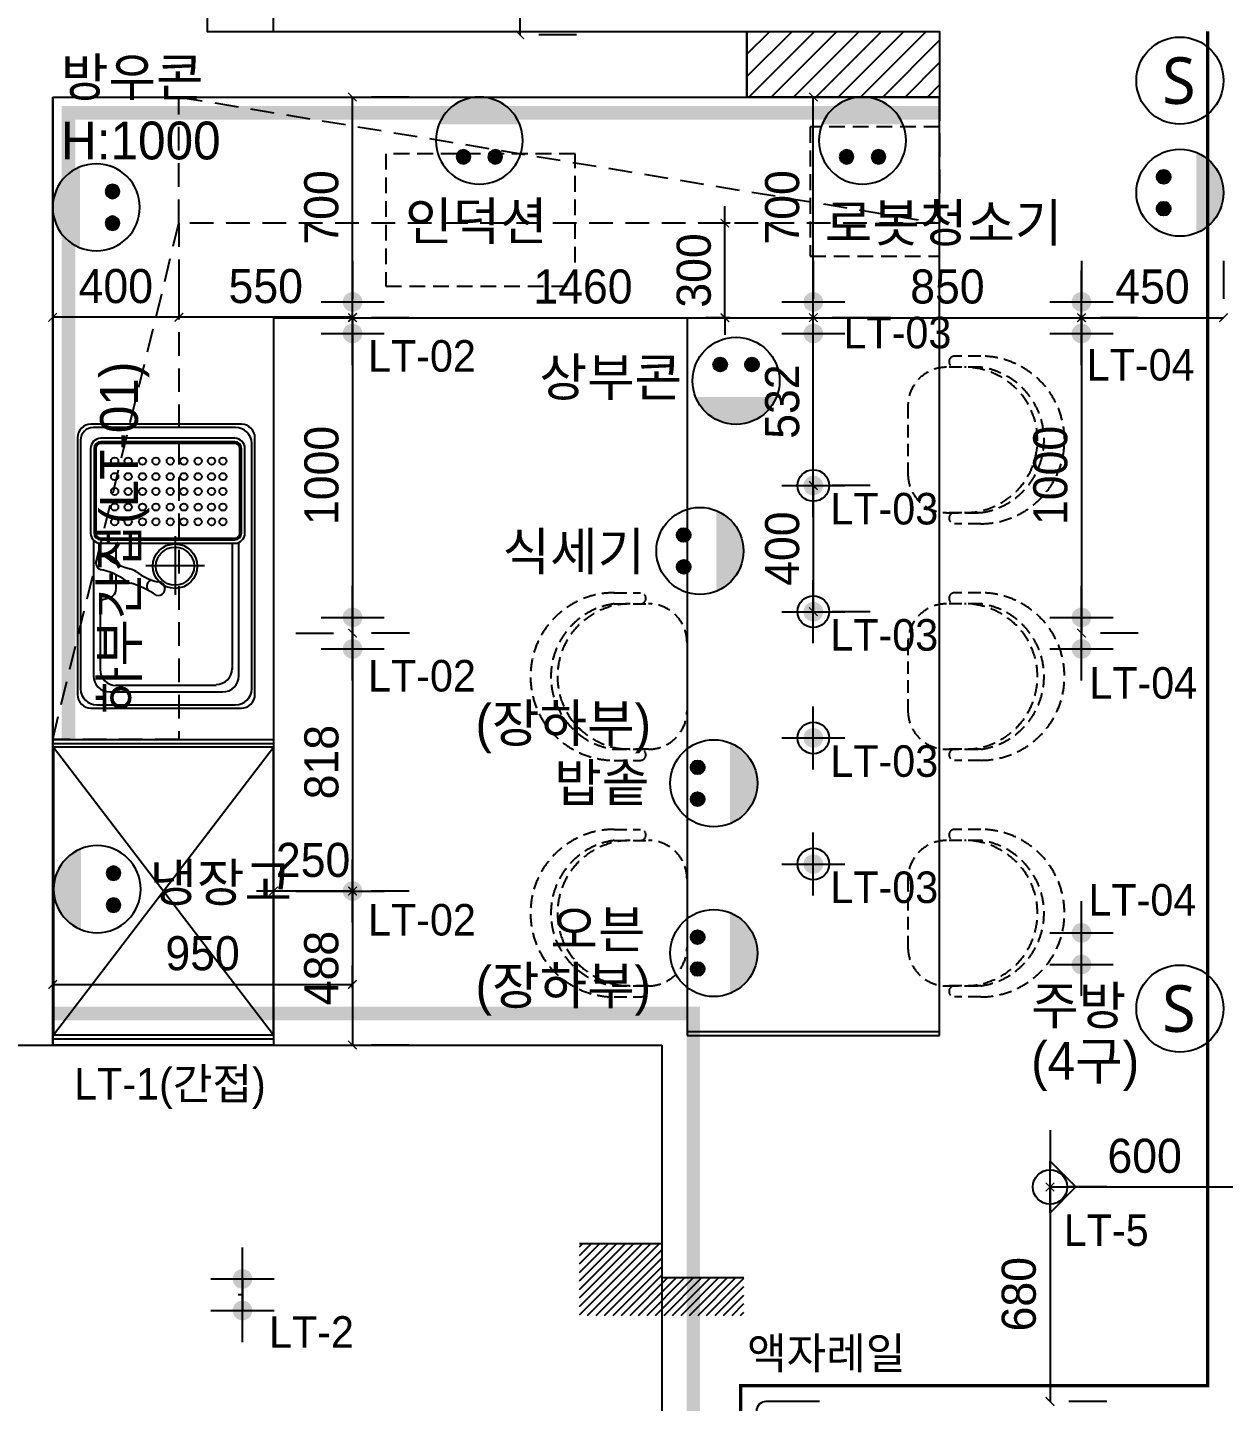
# Model space of a CAD drawing. Header units: inches. Extents: x 4138 to 127072, y -26315 to 43858.
# Drawn here: x 67459 to 71249, y 14713 to 19068 of the extents above; entities that cross this region are included whole.
import ezdxf
from ezdxf.enums import TextEntityAlignment as Align

# ---------------------------------------------------------------- set-up
doc = ezdxf.new("R2010")
doc.units = ezdxf.units.IN
doc.header["$LTSCALE"] = 50
doc.header["$MEASUREMENT"] = 0
for name, pattern in [('DASHEDX2', [1.5, 1, -0.5]), ('DH-HID2', [1.2, 0.8, -0.4]), ('HID', [2.3, 1.5, -0.8]), ('HIDDEN', [0.375, 0.25, -0.125])]:
    doc.linetypes.add(name, pattern=pattern)
for name, color, linetype in [('0-LINE', 7, 'Continuous'), ('02-WAL', 2, 'Continuous'), ('03-WAL NEW', 3, 'Continuous'), ('04_FUR', 6, 'Continuous'), ('06-FUR', 6, 'Continuous'), ('06-LIGHT', 4, 'Continuous'), ('07-DIM', 5, 'Continuous'), ('CO-FURB-DN', 9, 'Continuous'), ('FIN', 2, 'Continuous'), ('FU-FURM', 251, 'DH-HID2'), ('RC-LIGHT', 7, 'Continuous'), ('설비', 7, 'Continuous')]:
    doc.layers.add(name, color=color, linetype=linetype)
doc.styles.get("Standard").update_dxf_attribs({"font": 'txt.shx', "bigfont": 'whgtxt.shx'})
doc.styles.add('YOURNAME', font='HY울릉도M.TTF')
doc.styles.add('코레일둥고', font='Korail_Round_Gothic_Medium.ttf')
doc.dimstyles.new('YOURNAME-60', dxfattribs={"dimscale": 60, "dimtxt": 1.8, "dimasz": 0.9, "dimexe": 1, "dimexo": 3, "dimgap": 0.7, "dimtad": 1, "dimdec": 0, "dimzin": 0, "dimdsep": 46, "dimtxsty": 'YOURNAME', "dimblk": 'ARCHTICK', "dimcen": 0, "dimclrd": 1, "dimclre": 1, "dimclrt": 7, "dimadec": 0, "dimazin": 0, "dimtfac": 1, "dimtdec": 0, "dimtix": 1, "dimtmove": 2, "dimatfit": 3, "dimldrblk": 'ARCHTICK', "dimfxl": 1, "dimtolj": 1, "dimtzin": 0, "dimarcsym": 0})

# ---------------------------------------------------------------- blocks, each defined once
blk = doc.blocks.new('swich')
at = {"layer": '설비', "color": 140}
blk.add_circle((372828.6, -86554.1), 84, dxfattribs=at)
at = {"layer": '설비', "color": 140, "insert": (372858.7, -86509.1), "char_height": 90, "attachment_point": 3}
blk.add_mtext_dynamic_manual_height_columns('{\\fMalgun Gothic|b0|i0|c129|p50;S}', width=143.497, gutter_width=1, heights=[0], dxfattribs=at)
blk = doc.blocks.new('egoo')
at = {"layer": '설비'}
h = blk.add_hatch(color=140, dxfattribs=at)
edge = h.paths.add_edge_path()
edge.add_arc((1015645.3, 443433.7), 22.3, 0, 360)
h = blk.add_hatch(color=140, dxfattribs=at)
edge = h.paths.add_edge_path()
edge.add_arc((1015747.7, 443433.7), 22.3, 0, 360)
h = blk.add_hatch(color=140, dxfattribs=at)
edge = h.paths.add_edge_path()
edge.add_line((1015826.3, 443329.1), (1015566.6, 443329.1))
edge.add_ellipse((1015696.5, 443381.5), major_axis=(99, 99), ratio=1, start_angle=156.9578, end_angle=293.0422)
at = {"layer": '설비', "color": 140}
for centre, radius in [((1015696.5, 443381.5), 140), ((1015645.3, 443433.7), 22.3), ((1015747.7, 443433.7), 22.3)]:
    blk.add_circle(centre, radius, dxfattribs=at)
blk = doc.blocks.new('ghehrth')
at = {"layer": '06-LIGHT'}
h = blk.add_hatch(color=256, dxfattribs=at)
h.dxf.hatch_style = 1
edge = h.paths.add_edge_path()
edge.add_arc((74745, 23106.8), 31.2, 270, 630)
at = {"color": 1, "linetype": 'Continuous'}
for p, q in [((74745, 23006.8), (74745, 23206.8)), ((74645, 23106.8), (74845, 23106.8))]:
    blk.add_line(p, q, dxfattribs=at)
blk = doc.blocks.new('_ARCHTICK')
at = {"color": 0, "linetype": 'ByBlock', "const_width": 0.075}
blk.add_lwpolyline([(-0.25, -0.25), (0.25, 0.25)], dxfattribs=at)
blk = doc.blocks.new('*D280')
at = {"layer": '06-LIGHT', "color": 1, "lineweight": -2, "transparency": 16777216}
for p, q in [((68489.1, 18328.5), (68489.1, 18208.5)), ((69949.1, 18328.5), (69949.1, 18208.5)), ((68489.1, 18148.5), (69949.1, 18148.5))]:
    blk.add_line(p, q, dxfattribs=at)
at = {"layer": 'Defpoints', "color": 0, "transparency": 16777216}
for p in [(68489.1, 18148.5), (69949.1, 18148.5), (69949.1, 18148.5)]:
    blk.add_point(p, dxfattribs=at)
at = {"layer": '06-LIGHT', "color": 1, "lineweight": -2, "transparency": 16777216, "xscale": 54, "yscale": 54, "zscale": 54, "rotation": 180}
blk.add_blockref('_ARCHTICK', (68489.1, 18148.5), dxfattribs=at)
at = {"layer": '06-LIGHT', "color": 1, "lineweight": -2, "transparency": 16777216, "xscale": 54, "yscale": 54, "zscale": 54}
blk.add_blockref('_ARCHTICK', (69949.1, 18148.5), dxfattribs=at)
at = {"layer": '06-LIGHT', "color": 7, "transparency": 16777216, "insert": (69219.1, 18246.7), "char_height": 108, "attachment_point": 5, "style": 'YOURNAME'}
blk.add_mtext('\\A1;1460', dxfattribs=at)
blk = doc.blocks.new('*D281')
at = {"layer": '06-LIGHT', "color": 1, "lineweight": -2, "transparency": 16777216}
for p, q in [((67938.9, 18328.5), (67938.9, 18209.9)), ((68489.1, 18328.5), (68489.1, 18209.9)), ((68489.1, 18149.9), (67938.9, 18149.9))]:
    blk.add_line(p, q, dxfattribs=at)
at = {"layer": 'Defpoints', "color": 0, "transparency": 16777216}
for p in [(67938.9, 18149.9), (67938.9, 18148.5), (68489.1, 18148.5)]:
    blk.add_point(p, dxfattribs=at)
at = {"layer": '06-LIGHT', "color": 1, "lineweight": -2, "transparency": 16777216, "xscale": 54, "yscale": 54, "zscale": 54, "rotation": 180}
blk.add_blockref('_ARCHTICK', (67938.9, 18149.9), dxfattribs=at)
at = {"layer": '06-LIGHT', "color": 1, "lineweight": -2, "transparency": 16777216, "xscale": 54, "yscale": 54, "zscale": 54}
blk.add_blockref('_ARCHTICK', (68489.1, 18149.9), dxfattribs=at)
at = {"layer": '06-LIGHT', "color": 7, "transparency": 16777216, "insert": (68214, 18248.1), "char_height": 108, "attachment_point": 5, "style": 'YOURNAME'}
blk.add_mtext('\\A1;550', dxfattribs=at)
blk = doc.blocks.new('*D282')
at = {"layer": '06-LIGHT', "color": 1, "lineweight": -2, "transparency": 16777216}
for p, q in [((67538.9, 18329.9), (67538.9, 18209.9)), ((67938.9, 18329.9), (67938.9, 18209.9)), ((67938.9, 18149.9), (67538.9, 18149.9))]:
    blk.add_line(p, q, dxfattribs=at)
at = {"layer": 'Defpoints', "color": 0, "transparency": 16777216}
for p in [(67538.9, 18149.9), (67538.9, 18149.9), (67938.9, 18149.9)]:
    blk.add_point(p, dxfattribs=at)
at = {"layer": '06-LIGHT', "color": 1, "lineweight": -2, "transparency": 16777216, "xscale": 54, "yscale": 54, "zscale": 54, "rotation": 180}
blk.add_blockref('_ARCHTICK', (67538.9, 18149.9), dxfattribs=at)
at = {"layer": '06-LIGHT', "color": 1, "lineweight": -2, "transparency": 16777216, "xscale": 54, "yscale": 54, "zscale": 54}
blk.add_blockref('_ARCHTICK', (67938.9, 18149.9), dxfattribs=at)
at = {"layer": '06-LIGHT', "color": 7, "transparency": 16777216, "insert": (67738.9, 18248.1), "char_height": 108, "attachment_point": 5, "style": 'YOURNAME'}
blk.add_mtext('\\A1;400', dxfattribs=at)
blk = doc.blocks.new('*D283')
at = {"layer": '06-LIGHT', "color": 1, "lineweight": -2, "transparency": 16777216}
for p, q in [((68489.1, 18148.5), (68489.1, 17148.5)), ((68667.7, 18148.5), (68549.1, 18148.5)), ((68669.1, 17148.5), (68549.1, 17148.5))]:
    blk.add_line(p, q, dxfattribs=at)
at = {"layer": 'Defpoints', "color": 0, "transparency": 16777216}
for p in [(68487.7, 18148.5), (68489.1, 17148.5), (68489.1, 17148.5)]:
    blk.add_point(p, dxfattribs=at)
at = {"layer": '06-LIGHT', "color": 1, "lineweight": -2, "transparency": 16777216, "xscale": 54, "yscale": 54, "zscale": 54}
for p, rotation in [((68489.1, 18148.5), 90), ((68489.1, 17148.5), 270)]:
    blk.add_blockref('_ARCHTICK', p, dxfattribs=dict(at, rotation=rotation))
at = {"layer": '06-LIGHT', "color": 7, "transparency": 16777216, "insert": (68391, 17648.5), "char_height": 108, "attachment_point": 5, "rotation": 90, "style": 'YOURNAME'}
blk.add_mtext('\\A1;1000', dxfattribs=at)
blk = doc.blocks.new('*D293')
at = {"layer": '06-LIGHT', "color": 1, "lineweight": -2, "transparency": 16777216}
for p, q in [((69949.1, 17616.5), (69949.1, 18148.5)), ((70129.1, 18148.5), (70009.1, 18148.5)), ((70129.1, 17616.5), (70009.1, 17616.5))]:
    blk.add_line(p, q, dxfattribs=at)
at = {"layer": 'Defpoints', "color": 0, "transparency": 16777216}
for p in [(69949.1, 18148.5), (69949.1, 18148.5), (69949.1, 17616.5)]:
    blk.add_point(p, dxfattribs=at)
at = {"layer": '06-LIGHT', "color": 1, "lineweight": -2, "transparency": 16777216, "xscale": 54, "yscale": 54, "zscale": 54}
for p, rotation in [((69949.1, 18148.5), 90), ((69949.1, 17616.5), 270)]:
    blk.add_blockref('_ARCHTICK', p, dxfattribs=dict(at, rotation=rotation))
at = {"layer": '06-LIGHT', "color": 7, "transparency": 16777216, "insert": (69851, 17882.5), "char_height": 108, "attachment_point": 5, "rotation": 90, "style": 'YOURNAME'}
blk.add_mtext('\\A1;532', dxfattribs=at)
blk = doc.blocks.new('*D294')
at = {"layer": '06-LIGHT', "color": 1, "lineweight": -2, "transparency": 16777216}
for p, q in [((69949.1, 17616.5), (69949.1, 17216.5)), ((70129.1, 17616.5), (70009.1, 17616.5)), ((70129.1, 17216.5), (70009.1, 17216.5))]:
    blk.add_line(p, q, dxfattribs=at)
at = {"layer": 'Defpoints', "color": 0, "transparency": 16777216}
for p in [(69949.1, 17616.5), (69949.1, 17216.5), (69949.1, 17216.5)]:
    blk.add_point(p, dxfattribs=at)
at = {"layer": '06-LIGHT', "color": 1, "lineweight": -2, "transparency": 16777216, "xscale": 54, "yscale": 54, "zscale": 54}
for p, rotation in [((69949.1, 17616.5), 90), ((69949.1, 17216.5), 270)]:
    blk.add_blockref('_ARCHTICK', p, dxfattribs=dict(at, rotation=rotation))
at = {"layer": '06-LIGHT', "color": 7, "transparency": 16777216, "insert": (69851, 17416.5), "char_height": 108, "attachment_point": 5, "rotation": 90, "style": 'YOURNAME'}
blk.add_mtext('\\A1;400', dxfattribs=at)
blk = doc.blocks.new('*D284')
at = {"layer": '06-LIGHT', "color": 1, "lineweight": -2, "transparency": 16777216}
for p, q in [((70798.9, 18148.5), (70798.9, 17148.5)), ((70978.9, 18148.5), (70858.9, 18148.5)), ((70978.9, 17148.5), (70858.9, 17148.5))]:
    blk.add_line(p, q, dxfattribs=at)
at = {"layer": 'Defpoints', "color": 0, "transparency": 16777216}
for p in [(70798.9, 18148.5), (70798.9, 17148.5), (70798.9, 17148.5)]:
    blk.add_point(p, dxfattribs=at)
at = {"layer": '06-LIGHT', "color": 1, "lineweight": -2, "transparency": 16777216, "xscale": 54, "yscale": 54, "zscale": 54}
for p, rotation in [((70798.9, 18148.5), 90), ((70798.9, 17148.5), 270)]:
    blk.add_blockref('_ARCHTICK', p, dxfattribs=dict(at, rotation=rotation))
at = {"layer": '06-LIGHT', "color": 7, "transparency": 16777216, "insert": (70700.7, 17648.5), "char_height": 108, "attachment_point": 5, "rotation": 90, "style": 'YOURNAME'}
blk.add_mtext('\\A1;1000', dxfattribs=at)
blk = doc.blocks.new('*D285')
at = {"layer": '06-LIGHT', "color": 1, "lineweight": -2, "transparency": 16777216}
for p, q in [((70798.9, 18328.5), (70798.9, 18208.5)), ((71248.9, 18328.5), (71248.9, 18208.5)), ((70798.9, 18148.5), (71248.9, 18148.5))]:
    blk.add_line(p, q, dxfattribs=at)
at = {"layer": 'Defpoints', "color": 0, "transparency": 16777216}
for p in [(70798.9, 18148.5), (71248.9, 18148.5), (71248.9, 18148.5)]:
    blk.add_point(p, dxfattribs=at)
at = {"layer": '06-LIGHT', "color": 1, "lineweight": -2, "transparency": 16777216, "xscale": 54, "yscale": 54, "zscale": 54, "rotation": 180}
blk.add_blockref('_ARCHTICK', (70798.9, 18148.5), dxfattribs=at)
at = {"layer": '06-LIGHT', "color": 1, "lineweight": -2, "transparency": 16777216, "xscale": 54, "yscale": 54, "zscale": 54}
blk.add_blockref('_ARCHTICK', (71248.9, 18148.5), dxfattribs=at)
at = {"layer": '06-LIGHT', "color": 7, "transparency": 16777216, "insert": (71023.9, 18246.6), "char_height": 108, "attachment_point": 5, "style": 'YOURNAME'}
blk.add_mtext('\\A1;450', dxfattribs=at)
blk = doc.blocks.new('*D290')
at = {"layer": '06-LIGHT', "color": 1, "lineweight": -2, "transparency": 16777216}
for p, q in [((70699.1, 15573), (70699.1, 15453)), ((71298.9, 15573), (71298.9, 15453)), ((70699.1, 15393), (71298.9, 15393))]:
    blk.add_line(p, q, dxfattribs=at)
at = {"layer": 'Defpoints', "color": 0, "transparency": 16777216}
for p in [(70699.1, 15393), (71298.9, 15393), (71298.9, 15393)]:
    blk.add_point(p, dxfattribs=at)
at = {"layer": '06-LIGHT', "color": 1, "lineweight": -2, "transparency": 16777216, "xscale": 54, "yscale": 54, "zscale": 54, "rotation": 180}
blk.add_blockref('_ARCHTICK', (70699.1, 15393), dxfattribs=at)
at = {"layer": '06-LIGHT', "color": 1, "lineweight": -2, "transparency": 16777216, "xscale": 54, "yscale": 54, "zscale": 54}
blk.add_blockref('_ARCHTICK', (71298.9, 15393), dxfattribs=at)
at = {"layer": '06-LIGHT', "color": 7, "transparency": 16777216, "insert": (70999, 15491.2), "char_height": 108, "attachment_point": 5, "style": 'YOURNAME'}
blk.add_mtext('\\A1;600', dxfattribs=at)
blk = doc.blocks.new('*D275')
at = {"layer": '06-LIGHT', "color": 1, "lineweight": -2, "transparency": 16777216}
for p, q in [((70699.1, 15393), (70699.1, 14713)), ((70879.1, 15393), (70759.1, 15393)), ((70879.1, 14713), (70759.1, 14713))]:
    blk.add_line(p, q, dxfattribs=at)
at = {"layer": 'Defpoints', "color": 0, "transparency": 16777216}
for p in [(70699.1, 15393), (70699.1, 14713), (70699.1, 14713)]:
    blk.add_point(p, dxfattribs=at)
at = {"layer": '06-LIGHT', "color": 1, "lineweight": -2, "transparency": 16777216, "xscale": 54, "yscale": 54, "zscale": 54}
for p, rotation in [((70699.1, 15393), 90), ((70699.1, 14713), 270)]:
    blk.add_blockref('_ARCHTICK', p, dxfattribs=dict(at, rotation=rotation))
at = {"layer": '06-LIGHT', "color": 7, "transparency": 16777216, "insert": (70600.8, 15053), "char_height": 108, "attachment_point": 5, "rotation": 90, "style": 'YOURNAME'}
blk.add_mtext('\\A1;680', dxfattribs=at)
blk = doc.blocks.new('*D278')
at = {"layer": '06-LIGHT', "color": 1, "lineweight": -2, "transparency": 16777216}
for p, q in [((69769.1, 18848), (69889.1, 18848)), ((69949.1, 18148.5), (69949.1, 18848)), ((70129.1, 18148.5), (70009.1, 18148.5))]:
    blk.add_line(p, q, dxfattribs=at)
at = {"layer": 'Defpoints', "color": 0, "transparency": 16777216}
for p in [(69949.1, 18848), (69949.1, 18848), (69949.1, 18148.5)]:
    blk.add_point(p, dxfattribs=at)
at = {"layer": '06-LIGHT', "color": 1, "lineweight": -2, "transparency": 16777216, "xscale": 54, "yscale": 54, "zscale": 54}
for p, rotation in [((69949.1, 18848), 90), ((69949.1, 18148.5), 270)]:
    blk.add_blockref('_ARCHTICK', p, dxfattribs=dict(at, rotation=rotation))
at = {"layer": '06-LIGHT', "color": 7, "transparency": 16777216, "insert": (69851, 18498.2), "char_height": 108, "attachment_point": 5, "rotation": 90, "style": 'YOURNAME'}
blk.add_mtext('\\A1;700', dxfattribs=at)
blk = doc.blocks.new('*D279')
at = {"layer": '06-LIGHT', "color": 1, "lineweight": -2, "transparency": 16777216}
for p, q in [((69669, 18448), (69669, 18502)), ((69685.1, 18448), (69609, 18448)), ((69669, 18148.5), (69669, 18448)), ((69685.1, 18148.5), (69609, 18148.5)), ((69669, 18148.5), (69669, 18094.5))]:
    blk.add_line(p, q, dxfattribs=at)
at = {"layer": 'Defpoints', "color": 0, "transparency": 16777216}
for p in [(69669, 18448), (69865.1, 18448), (69865.1, 18148.5)]:
    blk.add_point(p, dxfattribs=at)
at = {"layer": '06-LIGHT', "color": 1, "lineweight": -2, "transparency": 16777216, "xscale": 54, "yscale": 54, "zscale": 54}
for p, rotation in [((69669, 18448), 270), ((69669, 18148.5), 90)]:
    blk.add_blockref('_ARCHTICK', p, dxfattribs=dict(at, rotation=rotation))
at = {"layer": '06-LIGHT', "color": 7, "transparency": 16777216, "insert": (69570.9, 18298.2), "char_height": 108, "attachment_point": 5, "rotation": 90, "style": 'YOURNAME'}
blk.add_mtext('\\A1;300', dxfattribs=at)
blk = doc.blocks.new('FLOOR')
at = {"layer": '02-WAL'}
for p, q in [((46283.7, 45722.3), (46283.7, 45417.3)), ((46283.7, 45417.3), (47994.7, 45417.3)), ((47994.7, 45417.3), (47994.7, 45209.3)), ((47994.7, 45417.3), (47994.7, 45209.3)), ((45794.7, 45209.3), (45794.7, 42204.3)), ((45794.7, 45209.3), (47994.7, 45209.3)), ((42889.7, 42204.3), (45794.7, 42204.3))]:
    blk.add_line(p, q, dxfattribs=at)
blk = doc.blocks.new('ERER')
at = {"layer": '03-WAL NEW'}
h = blk.add_hatch(dxfattribs=at)
h.set_pattern_fill('_USER', color=256, scale=50, angle=45, pattern_type=0)
h.set_pattern_definition([(45, (-50, -18420), (-35.35534, 35.35534), [])])
h.paths.add_polyline_path([(73794.7, 26997.3), (74404.7, 26997.3), (74404.7, 26789.3), (73794.7, 26789.3)])
blk.add_lwpolyline([(73794.7, 26997.3), (74404.7, 26997.3), (74404.7, 26789.3), (73794.7, 26789.3)], close=True, dxfattribs=at)
blk.add_lwpolyline([(74024.7, 22654.3), (73854.7, 22654.3, 0.414214), (73824.7, 22624.3), (73824.7, 18492.3)], format="xyb", dxfattribs=at)
at = {"layer": '04_FUR', "color": 8}
for p, q in [((71594.7, 23784.3), (71594.7, 26789.3)), ((71594.7, 26789.3), (74404.7, 26789.3)), ((74404.7, 23814.3), (74404.7, 26789.3)), ((72294.7, 26089.3), (73605.1, 26089.3)), ((72294.7, 26089.3), (72294.7, 23784.3)), ((73605.1, 26089.3), (73605.1, 23814.3)), ((71594.7, 24752.3), (72294.7, 24752.3)), ((71594.7, 24740.3), (72294.7, 24740.3)), ((71597.7, 23816.3), (72294.7, 24728.3)), ((71597.7, 24728.3), (72294.7, 23816.3)), ((71597.7, 24728.3), (71597.7, 23816.3)), ((72294.7, 24728.3), (71597.7, 24728.3)), ((72294.7, 23816.3), (72294.7, 24728.3)), ((74404.7, 23826.3), (73605.1, 23826.3)), ((71594.7, 23804.3), (72294.7, 23804.3)), ((72294.7, 23784.3), (71594.7, 23784.3)), ((71597.7, 23816.3), (72294.7, 23816.3)), ((73605.1, 23814.3), (74404.7, 23814.3))]:
    blk.add_line(p, q, dxfattribs=at)
at = {"layer": '04_FUR', "color": 8, "linetype": 'HID'}
for p, q in [((71994.7, 26389.3), (71994.7, 26789.3)), ((71994.7, 26789.3), (74404.7, 26389.3)), ((74404.7, 26789.3), (74404.7, 26389.3)), ((71594.7, 24752.3), (71994.7, 26389.3)), ((74404.7, 26389.3), (71994.7, 26389.3)), ((71994.7, 26389.3), (71994.7, 24752.3)), ((71994.7, 24752.3), (71594.7, 24752.3))]:
    blk.add_line(p, q, dxfattribs=at)
at = {"layer": '06-FUR', "color": 8, "linetype": 'DASHEDX2'}
for p, q in [((74404.7, 26694.5), (73994.7, 26694.5)), ((73994.7, 26694.5), (73994.7, 26284.5)), ((74404.7, 26284.5), (74404.7, 26694.5)), ((73994.7, 26284.5), (74404.7, 26284.5)), ((73605.1, 25651.3), (73605.1, 25051.3)), ((73604.7, 24839.3), (73605.1, 24839.3))]:
    blk.add_line(p, q, dxfattribs=at)
at = {"layer": '06-FUR', "color": 8}
blk.add_lwpolyline([(72294.7, 28439.3), (71594.7, 28439.3), (71594.7, 27302.3), (72083.7, 27302.3), (72083.7, 26997.3), (72294.7, 26997.3), (72294.7, 28439.3)], dxfattribs=at)
at = {"layer": '06-FUR', "color": 8, "linetype": 'DASHEDX2'}
blk.add_lwpolyline([(72649.9, 26189.3), (73249.9, 26189.3), (73249.9, 26609.3), (72649.9, 26609.3)], close=True, dxfattribs=at)
at = {"layer": 'CO-FURB-DN', "color": 8}
for p, q in [((72174.1, 25742), (71724.1, 25742)), ((71683.2, 25701.1), (71683.2, 24913.6)), ((72171.4, 25707.6), (71747.2, 25707.6)), ((71714.9, 25675.3), (71714.9, 25407.1)), ((71725.7, 25675.3), (71725.7, 25407.1)), ((71731, 25675.3), (71731, 25407.1)), ((72171.4, 25696.8), (71747.2, 25696.8)), ((72171.4, 25691.4), (71747.2, 25691.4)), ((72187.5, 25407.1), (72187.5, 25675.3)), ((72192.9, 25407.1), (72192.9, 25675.3)), ((72203.7, 25407.1), (72203.7, 25675.3)), ((72225.2, 24913.6), (72225.2, 25690.9)), ((71983.1, 25397), (71983.1, 25211.4)), ((71724.1, 25384.5), (71724.1, 24954.5)), ((71747.2, 25390.9), (72171.4, 25390.9)), ((71747.2, 25385.6), (72171.4, 25385.6)), ((71747.2, 25374.8), (72171.4, 25374.8)), ((71795.7, 25309.5), (71795.7, 25374.8)), ((72163.9, 24975), (72163.9, 25374.8)), ((72184.3, 24954.5), (72184.3, 25377.5)), ((71795.7, 25230.7), (71795.7, 25274.6)), ((71890.3, 25304.2), (72075.9, 25304.2)), ((71744.6, 25194.9), (71765, 25200)), ((71744.6, 25194.9), (71744.6, 24975)), ((71795.1, 24924.7), (72112.2, 24924.7)), ((71775.2, 24903.4), (72133.2, 24903.4)), ((71734.3, 24862.5), (72174.1, 24862.5))]:
    blk.add_line(p, q, dxfattribs=at)
blk.add_lwpolyline([(72235.5, 24895.3), (72235.5, 25709.2, 0.414214), (72192.4, 25752.3), (71716, 25752.3, 0.414214), (71673, 25709.2), (71673, 24895.3, 0.414214), (71716, 24852.3), (72192.4, 24852.3, 0.414214)], format="xyb", close=True, dxfattribs=at)
for centre, radius in [((71791, 25635.4), 11.5), ((71833.7, 25635.4), 11.5), ((71879.2, 25635.4), 11.5), ((71921.9, 25635.4), 11.5), ((71967.3, 25635.4), 11.5), ((72010, 25635.4), 11.5), ((72055.4, 25635.4), 11.5), ((72098.2, 25635.4), 11.5), ((72134.2, 25635.4), 11.5), ((71791, 25586), 11.5), ((71833.7, 25586), 11.5), ((71879.2, 25586), 11.5), ((71921.9, 25586), 11.5), ((71967.3, 25586), 11.5), ((72010, 25586), 11.5), ((72055.4, 25586), 11.5), ((72098.2, 25586), 11.5), ((72134.2, 25586), 11.5), ((71791, 25539.2), 11.5), ((71833.7, 25539.2), 11.5), ((71879.2, 25539.2), 11.5), ((71921.9, 25539.2), 11.5), ((71967.3, 25539.2), 11.5), ((72010, 25539.2), 11.5), ((72055.4, 25539.2), 11.5), ((72098.2, 25539.2), 11.5), ((72134.2, 25539.2), 11.5), ((71791, 25489.7), 11.5), ((71833.7, 25489.7), 11.5), ((71879.2, 25489.7), 11.5), ((71921.9, 25489.7), 11.5), ((71967.3, 25489.7), 11.5), ((72010, 25489.7), 11.5), ((72055.4, 25489.7), 11.5), ((72098.2, 25489.7), 11.5), ((72134.2, 25489.7), 11.5), ((71791, 25443), 11.5), ((71833.7, 25443), 11.5), ((71879.2, 25443), 11.5), ((71921.9, 25443), 11.5), ((71967.3, 25443), 11.5), ((72010, 25443), 11.5), ((72055.4, 25443), 11.5), ((72098.2, 25443), 11.5), ((72134.2, 25443), 11.5), ((71982.2, 25302.2), 70.6), ((71982.2, 25302.2), 60.4)]:
    blk.add_circle(centre, radius, dxfattribs=at)
for centre, radius, start, end in [((71724.1, 25701.1), 40.9, 90, 180), ((72174.1, 25690.9), 51.1, 0, 90), ((71747.2, 25675.3), 32.3, 90, 180), ((72171.4, 25675.3), 32.3, 0, 90), ((71747.2, 25675.3), 21.5, 90, 180), ((71747.2, 25675.3), 16.1, 90, 180), ((72171.4, 25675.3), 21.5, 0, 90), ((72171.4, 25675.3), 16.1, 0, 90), ((71747.2, 25407.1), 32.3, 180, 270), ((71747.2, 25407.1), 21.5, 180, 270), ((71747.2, 25407.1), 16.1, 180, 270), ((72171.4, 25407.1), 32.3, 270, 0), ((72171.4, 25407.1), 21.5, 270, 0), ((72171.4, 25407.1), 16.1, 270, 0), ((71765, 25373.9), 30.7, 0, 1.7483), ((71753.1, 25311.6), 21.5, 40.6945, 270.7549), ((71885.5, 25487.7), 199.3, 231.4118, 256.8606), ((71707.6, 25096.1), 199.3, 53.5863, 79.4447), ((71828, 25241.1), 53.8, 53.6787, 76.8606), ((71977.9, 25445.1), 199.3, 233.6787, 255.202), ((71765, 25230.7), 30.7, 270, 0), ((71857.9, 25299.8), 53.8, 233.5863, 253.4491), ((71759.7, 24969.4), 290.8, 55.9944, 73.4491), ((71913.9, 25237.9), 21.5, 106.6147, 211.8543), ((71929.1, 25231), 21.5, 251.8768, 95.5388), ((71795.7, 24975), 51.1, 180, 270), ((72112.2, 24977.9), 51.1, 270, 0), ((71734.3, 24913.6), 51.1, 180, 270), ((71775.2, 24954.5), 51.1, 180, 270), ((72133.2, 24954.5), 51.1, 270, 0), ((72174.1, 24913.6), 51.1, 270, 0)]:
    blk.add_arc(centre, radius, start, end, dxfattribs=at)
at = {"layer": 'FU-FURM', "color": 8}
for p, q in [((74535.3, 25967.8), (74452.5, 25967.8)), ((74535.2, 25932.8), (74426.9, 25932.8)), ((74304.7, 25810.5), (74304.7, 25594)), ((74426.9, 25471.7), (74535.2, 25471.7)), ((74535.2, 25471.7), (74426.9, 25471.7)), ((74535.3, 25436.7), (74452.5, 25436.7)), ((73374, 25217.8), (73456.9, 25217.8)), ((73374.2, 25182.8), (73482.5, 25182.8)), ((74535.2, 25182.8), (74426.9, 25182.8)), ((74535.3, 25217.8), (74452.5, 25217.8)), ((73604.7, 25060.5), (73604.7, 24844)), ((74304.7, 25060.5), (74304.7, 24844)), ((73482.5, 24721.7), (73374.2, 24721.7)), ((73374.2, 24721.7), (73482.5, 24721.7)), ((74426.9, 24721.7), (74535.2, 24721.7)), ((74535.2, 24721.7), (74426.9, 24721.7)), ((73374, 24686.7), (73456.9, 24686.7)), ((74535.3, 24686.7), (74452.5, 24686.7)), ((73374, 24467.8), (73456.9, 24467.8)), ((74535.3, 24467.8), (74452.5, 24467.8)), ((73374.2, 24432.8), (73482.5, 24432.8)), ((74535.2, 24432.8), (74426.9, 24432.8)), ((73604.7, 24310.5), (73604.7, 24094)), ((74304.7, 24310.5), (74304.7, 24094)), ((73482.5, 23971.7), (73374.2, 23971.7)), ((73374.2, 23971.7), (73482.5, 23971.7)), ((74426.9, 23971.7), (74535.2, 23971.7)), ((74535.2, 23971.7), (74426.9, 23971.7)), ((73374, 23936.7), (73456.9, 23936.7)), ((74535.3, 23936.7), (74452.5, 23936.7))]:
    blk.add_line(p, q, dxfattribs=at)
for centre, radius, start, end in [((74452.4, 25950.3), 17.5, 89.9144, 270.0856), ((74535.2, 25702.3), 265.6, 270.0246, 89.9754), ((74426.9, 25810.5), 122.2, 90, 179.9999), ((74484.7, 25702.3), 230.5, 269.9213, 90.0787), ((74503.4, 25702.3), 232.7, 277.8678, 82.104), ((74426.9, 25594), 122.2, 180, 270), ((74452.4, 25454.2), 17.5, 89.9144, 270.0856), ((73374.2, 24952.3), 265.6, 90.0246, 269.9754), ((73406, 24952.3), 232.7, 97.896, 262.1322), ((73424.7, 24952.3), 230.5, 89.9213, 270.0787), ((73456.9, 25200.3), 17.5, 269.9144, 90.0856), ((73482.5, 25060.5), 122.2, 0.0001, 90), ((74426.9, 25060.5), 122.2, 90, 179.9999), ((74452.4, 25200.3), 17.5, 89.9144, 270.0856), ((74484.7, 24952.3), 230.5, 269.9213, 90.0787), ((74503.4, 24952.3), 232.7, 277.8678, 82.104), ((74535.2, 24952.3), 265.6, 270.0246, 89.9754), ((73482.5, 24844), 122.2, 270, 0), ((74426.9, 24844), 122.2, 180, 270), ((73456.9, 24704.2), 17.5, 269.9144, 90.0856), ((74452.4, 24704.2), 17.5, 89.9144, 270.0856), ((73374.2, 24202.3), 265.6, 90.0246, 269.9754), ((73456.9, 24450.3), 17.5, 269.9144, 90.0856), ((74452.4, 24450.3), 17.5, 89.9144, 270.0856), ((74535.2, 24202.3), 265.6, 270.0246, 89.9754), ((73406, 24202.3), 232.7, 97.896, 262.1322), ((73424.7, 24202.3), 230.5, 89.9213, 270.0787), ((73482.5, 24310.5), 122.2, 0.0001, 90), ((74426.9, 24310.5), 122.2, 90, 179.9999), ((74484.7, 24202.3), 230.5, 269.9213, 90.0787), ((74503.4, 24202.3), 232.7, 277.8678, 82.104), ((73482.5, 24094), 122.2, 270, 0), ((74426.9, 24094), 122.2, 180, 270), ((73456.9, 23954.2), 17.5, 269.9144, 90.0856), ((74452.4, 23954.2), 17.5, 89.9144, 270.0856)]:
    blk.add_arc(centre, radius, start, end, dxfattribs=at)
blk.add_blockref('FLOOR', (25800, -18420))
blk = doc.blocks.new('HEY')
at = {"layer": '06-LIGHT', "color": 1}
blk.add_lwpolyline([(66128.5, 14166.8), (66128.5, 14066.8), (66128.5, 14116.8), (66114.3, 14116.8)], dxfattribs=at)
at = {"layer": '06-LIGHT'}
for p in [(-8616.6, -8940), (-8616.6, -9040)]:
    blk.add_blockref('ghehrth', p, dxfattribs=at)
blk = doc.blocks.new('*D506')
at = {"layer": '06-LIGHT', "color": 1, "lineweight": -2, "transparency": 16777216}
for p, q in [((68238.9, 16511), (68238.9, 16391)), ((68489.1, 16511), (68489.1, 16391)), ((68238.9, 16331), (68184.9, 16331)), ((68489.1, 16331), (68238.9, 16331)), ((68489.1, 16331), (68543.1, 16331))]:
    blk.add_line(p, q, dxfattribs=at)
at = {"layer": 'Defpoints', "color": 0, "transparency": 16777216}
for p in [(68238.9, 16331), (68238.9, 16331), (68489.1, 16331)]:
    blk.add_point(p, dxfattribs=at)
at = {"layer": '06-LIGHT', "color": 1, "lineweight": -2, "transparency": 16777216, "xscale": 54, "yscale": 54, "zscale": 54}
blk.add_blockref('_ARCHTICK', (68238.9, 16331), dxfattribs=at)
at = {"layer": '06-LIGHT', "color": 1, "lineweight": -2, "transparency": 16777216, "xscale": 54, "yscale": 54, "zscale": 54, "rotation": 180}
blk.add_blockref('_ARCHTICK', (68489.1, 16331), dxfattribs=at)
at = {"layer": '06-LIGHT', "color": 7, "transparency": 16777216, "insert": (68364, 16429.1), "char_height": 108, "attachment_point": 5, "style": 'YOURNAME'}
blk.add_mtext('\\A1;250', dxfattribs=at)
blk = doc.blocks.new('*D507')
at = {"layer": '06-LIGHT', "color": 1, "lineweight": -2, "transparency": 16777216}
for p, q in [((68309.1, 17148.5), (68429.1, 17148.5)), ((68489.1, 17148.5), (68489.1, 16331)), ((68309.1, 16331), (68429.1, 16331))]:
    blk.add_line(p, q, dxfattribs=at)
at = {"layer": 'Defpoints', "color": 0, "transparency": 16777216}
for p in [(68489.1, 17148.5), (68489.1, 16331), (68489.1, 16331)]:
    blk.add_point(p, dxfattribs=at)
at = {"layer": '06-LIGHT', "color": 1, "lineweight": -2, "transparency": 16777216, "xscale": 54, "yscale": 54, "zscale": 54}
for p, rotation in [((68489.1, 17148.5), 90), ((68489.1, 16331), 270)]:
    blk.add_blockref('_ARCHTICK', p, dxfattribs=dict(at, rotation=rotation))
at = {"layer": '06-LIGHT', "color": 7, "transparency": 16777216, "insert": (68391, 16739.7), "char_height": 108, "attachment_point": 5, "rotation": 90, "style": 'YOURNAME'}
blk.add_mtext('\\A1;818', dxfattribs=at)
blk = doc.blocks.new('*D532')
at = {"layer": '07-DIM', "color": 1, "lineweight": -2, "transparency": 16777216}
for p, q in [((69018.9, 19771.6), (69018.9, 19045.2)), ((69198.9, 19771.6), (69078.9, 19771.6)), ((69198.9, 19045.2), (69078.9, 19045.2))]:
    blk.add_line(p, q, dxfattribs=at)
at = {"layer": 'Defpoints', "color": 0, "transparency": 16777216}
for p in [(69018.9, 19771.6), (69018.9, 19045.2), (69018.9, 19045.2)]:
    blk.add_point(p, dxfattribs=at)
at = {"layer": '07-DIM', "color": 1, "lineweight": -2, "transparency": 16777216, "xscale": 54, "yscale": 54, "zscale": 54}
for p, rotation in [((69018.9, 19771.6), 90), ((69018.9, 19045.2), 270)]:
    blk.add_blockref('_ARCHTICK', p, dxfattribs=dict(at, rotation=rotation))
at = {"layer": '07-DIM', "color": 7, "transparency": 16777216, "insert": (68920.4, 19408.4), "char_height": 108, "attachment_point": 5, "rotation": 90, "style": 'YOURNAME'}
blk.add_mtext('\\A1;EQ', dxfattribs=at)
blk = doc.blocks.new('*D550')
at = {"layer": '07-DIM', "color": 1, "lineweight": -2, "transparency": 16777216}
for p, q in [((69949.1, 18328.5), (69949.1, 18208.5)), ((70798.9, 18328.5), (70798.9, 18208.5)), ((69949.1, 18148.5), (70798.9, 18148.5))]:
    blk.add_line(p, q, dxfattribs=at)
at = {"layer": 'Defpoints', "color": 0, "transparency": 16777216}
for p in [(69949.1, 18148.5), (70798.9, 18148.5), (70798.9, 18148.5)]:
    blk.add_point(p, dxfattribs=at)
at = {"layer": '07-DIM', "color": 1, "lineweight": -2, "transparency": 16777216, "xscale": 54, "yscale": 54, "zscale": 54, "rotation": 180}
blk.add_blockref('_ARCHTICK', (69949.1, 18148.5), dxfattribs=at)
at = {"layer": '07-DIM', "color": 1, "lineweight": -2, "transparency": 16777216, "xscale": 54, "yscale": 54, "zscale": 54}
blk.add_blockref('_ARCHTICK', (70798.9, 18148.5), dxfattribs=at)
at = {"layer": '07-DIM', "color": 7, "transparency": 16777216, "insert": (70374, 18246.7), "char_height": 108, "attachment_point": 5, "style": 'YOURNAME'}
blk.add_mtext('\\A1;850', dxfattribs=at)
blk = doc.blocks.new('*D572')
at = {"layer": '06-FUR', "color": 1, "lineweight": -2, "transparency": 16777216}
for p, q in [((68488.7, 18148), (68488.7, 18848)), ((68668.7, 18848), (68548.7, 18848)), ((68668.7, 18148), (68548.7, 18148))]:
    blk.add_line(p, q, dxfattribs=at)
at = {"layer": 'Defpoints', "color": 0, "transparency": 16777216}
for p in [(68488.7, 18848), (68488.7, 18848), (68488.7, 18148)]:
    blk.add_point(p, dxfattribs=at)
at = {"layer": '06-FUR', "color": 1, "lineweight": -2, "transparency": 16777216, "xscale": 54, "yscale": 54, "zscale": 54}
for p, rotation in [((68488.7, 18848), 90), ((68488.7, 18148), 270)]:
    blk.add_blockref('_ARCHTICK', p, dxfattribs=dict(at, rotation=rotation))
at = {"layer": '06-FUR', "color": 7, "transparency": 16777216, "insert": (68390.5, 18498), "char_height": 108, "attachment_point": 5, "rotation": 90, "style": 'YOURNAME'}
blk.add_mtext('\\A1;700', dxfattribs=at)
blk = doc.blocks.new('*D573')
at = {"layer": '06-FUR', "color": 1, "lineweight": -2, "transparency": 16777216}
for p, q in [((68488.7, 16331), (68488.7, 15843)), ((68668.7, 16331), (68548.7, 16331)), ((68668.7, 15843), (68548.7, 15843))]:
    blk.add_line(p, q, dxfattribs=at)
at = {"layer": 'Defpoints', "color": 0, "transparency": 16777216}
for p in [(68488.7, 16331), (68488.7, 15843), (68488.7, 15843)]:
    blk.add_point(p, dxfattribs=at)
at = {"layer": '06-FUR', "color": 1, "lineweight": -2, "transparency": 16777216, "xscale": 54, "yscale": 54, "zscale": 54}
for p, rotation in [((68488.7, 16331), 90), ((68488.7, 15843), 270)]:
    blk.add_blockref('_ARCHTICK', p, dxfattribs=dict(at, rotation=rotation))
at = {"layer": '06-FUR', "color": 7, "transparency": 16777216, "insert": (68390.5, 16087), "char_height": 108, "attachment_point": 5, "rotation": 90, "style": 'YOURNAME'}
blk.add_mtext('\\A1;488', dxfattribs=at)
blk = doc.blocks.new('*D574')
at = {"layer": '06-FUR', "color": 1, "lineweight": -2, "transparency": 16777216}
for p, q in [((67538.9, 16023), (67538.9, 16095.1)), ((68488.7, 16023), (68488.7, 16095.1)), ((67538.9, 16035.1), (68488.7, 16035.1))]:
    blk.add_line(p, q, dxfattribs=at)
at = {"layer": 'Defpoints', "color": 0, "transparency": 16777216}
for p in [(68488.7, 16035.1), (67538.9, 15843), (68488.7, 15843)]:
    blk.add_point(p, dxfattribs=at)
at = {"layer": '06-FUR', "color": 1, "lineweight": -2, "transparency": 16777216, "xscale": 54, "yscale": 54, "zscale": 54, "rotation": 180}
blk.add_blockref('_ARCHTICK', (67538.9, 16035.1), dxfattribs=at)
at = {"layer": '06-FUR', "color": 1, "lineweight": -2, "transparency": 16777216, "xscale": 54, "yscale": 54, "zscale": 54}
blk.add_blockref('_ARCHTICK', (68488.7, 16035.1), dxfattribs=at)
at = {"layer": '06-FUR', "color": 7, "transparency": 16777216, "insert": (68013.8, 16133.3), "char_height": 108, "attachment_point": 5, "style": 'YOURNAME'}
blk.add_mtext('\\A1;950', dxfattribs=at)

msp = doc.modelspace()

# ---------------------------------------------------------------- hatches: boundary and pattern name
h = msp.add_hatch()
h.set_pattern_fill('ANSI31', color=8, scale=6, angle=180)
h.set_pattern_definition([(225, (-100943.203, -177767.418), (13.4703842, -13.4703842), [])])
h.paths.add_polyline_path([(69208.6, 15213.7), (69468.9, 15213.7), (69468.9, 15105.7), (69729.2, 15105.7), (69729.2, 14985.7), (69208.6, 14985.7)])

# ---------------------------------------------------------------- linework, layer by layer
at = {"color": 4}
for p, q in [((70781, 15393), (70699.1, 15474.9)), ((70699.1, 15311.1), (70699.1, 15474.9)), ((70699.1, 15311.1), (70781, 15393))]:
    msp.add_line(p, q, dxfattribs=at)
msp.add_circle((70699.1, 15393), 54.6, dxfattribs=at)
at = {"layer": '06-LIGHT'}
for p, q in [((67338.9, 15843), (69468.9, 15843)), ((69468.9, 15843), (69468.9, 9913))]:
    msp.add_line(p, q, dxfattribs=at)
at = {"layer": '06-LIGHT', "color": 10, "linetype": 'HID', "const_width": 43.2}
for points in [[(70348.9, 18798), (67588.9, 18798), (67588.9, 16811)], [(64811.9, 9813), (69568.9, 9813), (69568.9, 15943), (67538.9, 15943)]]:
    msp.add_lwpolyline(points, dxfattribs=at)
at = {"layer": '06-LIGHT'}
msp.add_lwpolyline([(69208.6, 15213.7), (69468.9, 15213.7), (69468.9, 15105.7), (69729.2, 15105.7)], dxfattribs=at)
for centre in [(69949.1, 17616.5), (69949.1, 17216.5), (69949.1, 16816.5), (69949.1, 16416.5)]:
    msp.add_circle(centre, 50, dxfattribs=at)
at = {"layer": 'FIN', "color": 140, "linetype": 'HIDDEN', "ltscale": 3, "const_width": 10}
msp.add_lwpolyline([(69718.9, 9113), (69718.9, 14763), (71198.9, 14763), (71198.9, 19056)], dxfattribs=at)

# ---------------------------------------------------------------- block references
at = {"layer": '0-LINE'}
msp.add_blockref('ERER', (-4055.8, -7941.3), dxfattribs=at)
at = {"layer": '06-LIGHT'}
for name, p in [('ghehrth', (-6255.9, -4908.3)), ('ghehrth', (-4795.9, -4908.3)), ('ghehrth', (-3946.1, -4908.3)), ('ghehrth', (-6255.9, -5008.3)), ('ghehrth', (-4795.9, -5008.3)), ('ghehrth', (-3946.1, -5008.3)), ('ghehrth', (-4795.9, -5490.3)), ('ghehrth', (-6255.9, -5908.3)), ('ghehrth', (-4795.9, -5890.3)), ('ghehrth', (-3946.1, -5908.3)), ('ghehrth', (-6255.9, -6008.3)), ('ghehrth', (-3946.1, -6008.3)), ('ghehrth', (-4795.9, -6290.3)), ('ghehrth', (-4795.9, -6690.3)), ('ghehrth', (-6255.9, -6775.8)), ('ghehrth', (-3946.1, -6908.3)), ('ghehrth', (-3946.1, -7008.3)), ('HEY', (2011.9, 934.7))]:
    msp.add_blockref(name, p, dxfattribs=at)
at = {"layer": '설비', "color": 140, "xscale": 1.642857142857179, "yscale": 1.642857142857179, "zscale": 1.642857142857179}
for p in [(-541393.3, 161096.1), (-541393.3, 158154.5)]:
    msp.add_blockref('swich', p, dxfattribs=at)
at = {"layer": '설비', "color": 253, "true_color": 0x95d0ad, "yscale": 0.9857143043153587, "zscale": 0.9857143043153587}
for p, xscale, rotation in [((-932295.8, 455757.4), -0.9857143043153587, 180), ((-931081.6, 455757.4), -0.9857143043153587, 180), ((508158.3, -982641.9), 0.9857143043153587, 90.00000000000001), ((-369370.6, -982688.2), -0.9857143043153587, 270), ((506637.3, -983777.5), 0.9857143043153587, 90.00000000000001), ((506681.4, -984513.8), 0.9857143043153587, 90.00000000000001), ((-369367.6, -984849.6), -0.9857143043153587, 270), ((506681.4, -985052), 0.9857143043153587, 90.00000000000001)]:
    msp.add_blockref('egoo', p, dxfattribs=dict(at, xscale=xscale, rotation=rotation))
at = {"layer": '설비', "color": 253, "true_color": 0x95d0ad, "xscale": 0.9857143043153587, "yscale": 0.9857143043153587, "zscale": 0.9857143043153587}
msp.add_blockref('egoo', (-931482.4, -419099.1), dxfattribs=at)

# ---------------------------------------------------------------- texts
at = {"layer": 'FIN', "color": 140, "linetype": 'HIDDEN', "ltscale": 3, "style": '코레일둥고'}
msp.add_text('액자레일', height=100, dxfattribs=at).set_placement((69739, 14915.9), align=Align.TOP_LEFT)
at = {"layer": 'RC-LIGHT', "color": 140, "style": '코레일둥고'}
for s, p in [('방우콘', (67564.9, 18971)), ('H:1000', (67564.9, 18770.2)), ('인덕션', (68655.2, 18514.6)), ('로봇청소기', (69985.5, 18509.1)), ('상부콘', (69081.3, 18020.3)), ('식세기', (68964.3, 17467.8)), ('냉장고', (67845.4, 16418.4)), ('주방', (70639.4, 16028.3)), ('(4구)', (70639.4, 15853.1))]:
    msp.add_text(s, height=120, dxfattribs=at).set_placement(p, align=Align.TOP_LEFT)
at = {"layer": 'RC-LIGHT', "color": 30, "style": '코레일둥고'}
msp.add_text('하부간접(LT-01)', height=120, rotation=90, dxfattribs=at).set_placement((67689, 16892.4), align=Align.TOP_LEFT)
at = {"layer": 'RC-LIGHT', "color": 140, "style": '코레일둥고'}
for s, p in [('(장하부)', (68878.6, 16803.2)), ('밥솥', (69128.3, 16614.7)), ('오븐', (69116.2, 16150)), ('(장하부)', (68878.6, 15972.1))]:
    msp.add_text(s, height=120, dxfattribs=at).set_placement(p)
at = {"layer": '설비', "color": 30, "style": '코레일둥고'}
for s, p in [('LT-03', (70044.8, 18151.4)), ('LT-02', (68538, 18077.4)), ('LT-04', (70815.4, 18049.3)), ('LT-03', (70003, 17593.1)), ('LT-03', (70003, 17193.1)), ('LT-02', (68538, 17063.6)), ('LT-04', (70823.6, 17040.8)), ('LT-03', (70003, 16793.1)), ('LT-03', (70003, 16393.1)), ('LT-04', (70821, 16353.2)), ('LT-02', (68538, 16290.1)), ('LT-1(간접)', (67606.9, 15770.3)), ('LT-5', (70742.8, 15306)), ('LT-2', (68224.3, 14983.4))]:
    msp.add_text(s, height=100, dxfattribs=at).set_placement(p, align=Align.TOP_LEFT)

# ---------------------------------------------------------------- dimensions: what is measured, and where the dimension line sits
at = {"layer": '06-FUR'}
for base, p1, p2, picture, middle in [((68488.7, 18848), (68488.7, 18148), (68488.7, 18848), '*D572', (68390.5, 18498)), ((68488.7, 15843), (68488.7, 16331), (68488.7, 15843), '*D573', (68390.5, 16087))]:
    dim = msp.add_linear_dim(base=base, p1=p1, p2=p2, angle=90, dimstyle='YOURNAME-60', override={"dimfxl": 1.25}, dxfattribs=at)
    dim.commit()
    dim.dimension.update_dxf_attribs({"geometry": picture, "text_midpoint": middle})
dim = msp.add_linear_dim(base=(68488.7, 16035.1), p1=(67538.9, 15843), p2=(68488.7, 15843), dimstyle='YOURNAME-60', override={"dimfxl": 1.25}, dxfattribs=at)
dim.commit()
dim.dimension.update_dxf_attribs({"geometry": '*D574', "text_midpoint": (68013.8, 16133.3)})
at = {"layer": '06-LIGHT'}
for base, p1, p2, picture, middle in [((69949.112892, 18847.9536893), (69949.112892, 18148.4536893), (69949.112892, 18847.9536893), '*D278', (69850.9557681, 18498.2036893)), ((69669.0424829, 18447.9536893), (69865.050002, 18148.4536893), (69865.050002, 18447.9536893), '*D279', (69570.8853591, 18298.2036893)), ((68489.1, 17148.5), (68487.7, 18148.5), (68489.1, 17148.5), '*D283', (68391, 17648.5)), ((69949.1, 18148.5), (69949.1, 17616.5), (69949.1, 18148.5), '*D293', (69851, 17882.5)), ((70798.9, 17148.5), (70798.9, 18148.5), (70798.9, 17148.5), '*D284', (70700.7, 17648.5)), ((69949.1, 17216.5), (69949.1, 17616.5), (69949.1, 17216.5), '*D294', (69851, 17416.5)), ((68489.112892, 16330.9536893), (68489.112892, 17148.4536893), (68489.112892, 16330.9536893), '*D507', (68390.9557681, 16739.7036893)), ((70699.1, 14713), (70699.1, 15393), (70699.1, 14713), '*D275', (70600.8, 15053))]:
    dim = msp.add_linear_dim(base=base, p1=p1, p2=p2, angle=90, dimstyle='YOURNAME-60', override={"dimfxl": 1.25}, dxfattribs=at)
    dim.commit()
    dim.dimension.update_dxf_attribs({"geometry": picture, "text_midpoint": middle})
for base, p1, p2, picture, middle in [((67538.9, 18149.9), (67938.9, 18149.9), (67538.9, 18149.9), '*D282', (67738.9, 18248.1)), ((67938.9, 18149.9), (68489.1, 18148.5), (67938.9, 18148.5), '*D281', (68214, 18248.1)), ((69949.1, 18148.5), (68489.1, 18148.5), (69949.1, 18148.5), '*D280', (69219.1, 18246.7)), ((71248.9, 18148.5), (70798.9, 18148.5), (71248.9, 18148.5), '*D285', (71023.9, 18246.6)), ((68238.9, 16331), (68489.1, 16331), (68238.9, 16331), '*D506', (68364, 16429.1)), ((71298.9, 15393), (70699.1, 15393), (71298.9, 15393), '*D290', (70999, 15491.2))]:
    dim = msp.add_linear_dim(base=base, p1=p1, p2=p2, dimstyle='YOURNAME-60', override={"dimfxl": 1.25}, dxfattribs=at)
    dim.commit()
    dim.dimension.update_dxf_attribs({"geometry": picture, "text_midpoint": middle})
at = {"layer": '07-DIM'}
dim = msp.add_linear_dim(base=(69018.9, 19045.2), p1=(69018.9, 19771.6), p2=(69018.9, 19045.2), angle=270, text='EQ', dimstyle='YOURNAME-60', dxfattribs=at)
dim.commit()
dim.dimension.update_dxf_attribs({"geometry": '*D532', "text_midpoint": (68920.4, 19408.4)})
dim = msp.add_linear_dim(base=(70798.9, 18148.5), p1=(69949.1, 18148.5), p2=(70798.9, 18148.5), dimstyle='YOURNAME-60', dxfattribs=at)
dim.commit()
dim.dimension.update_dxf_attribs({"geometry": '*D550', "text_midpoint": (70374, 18246.7)})

doc.saveas('drawing.dxf')
